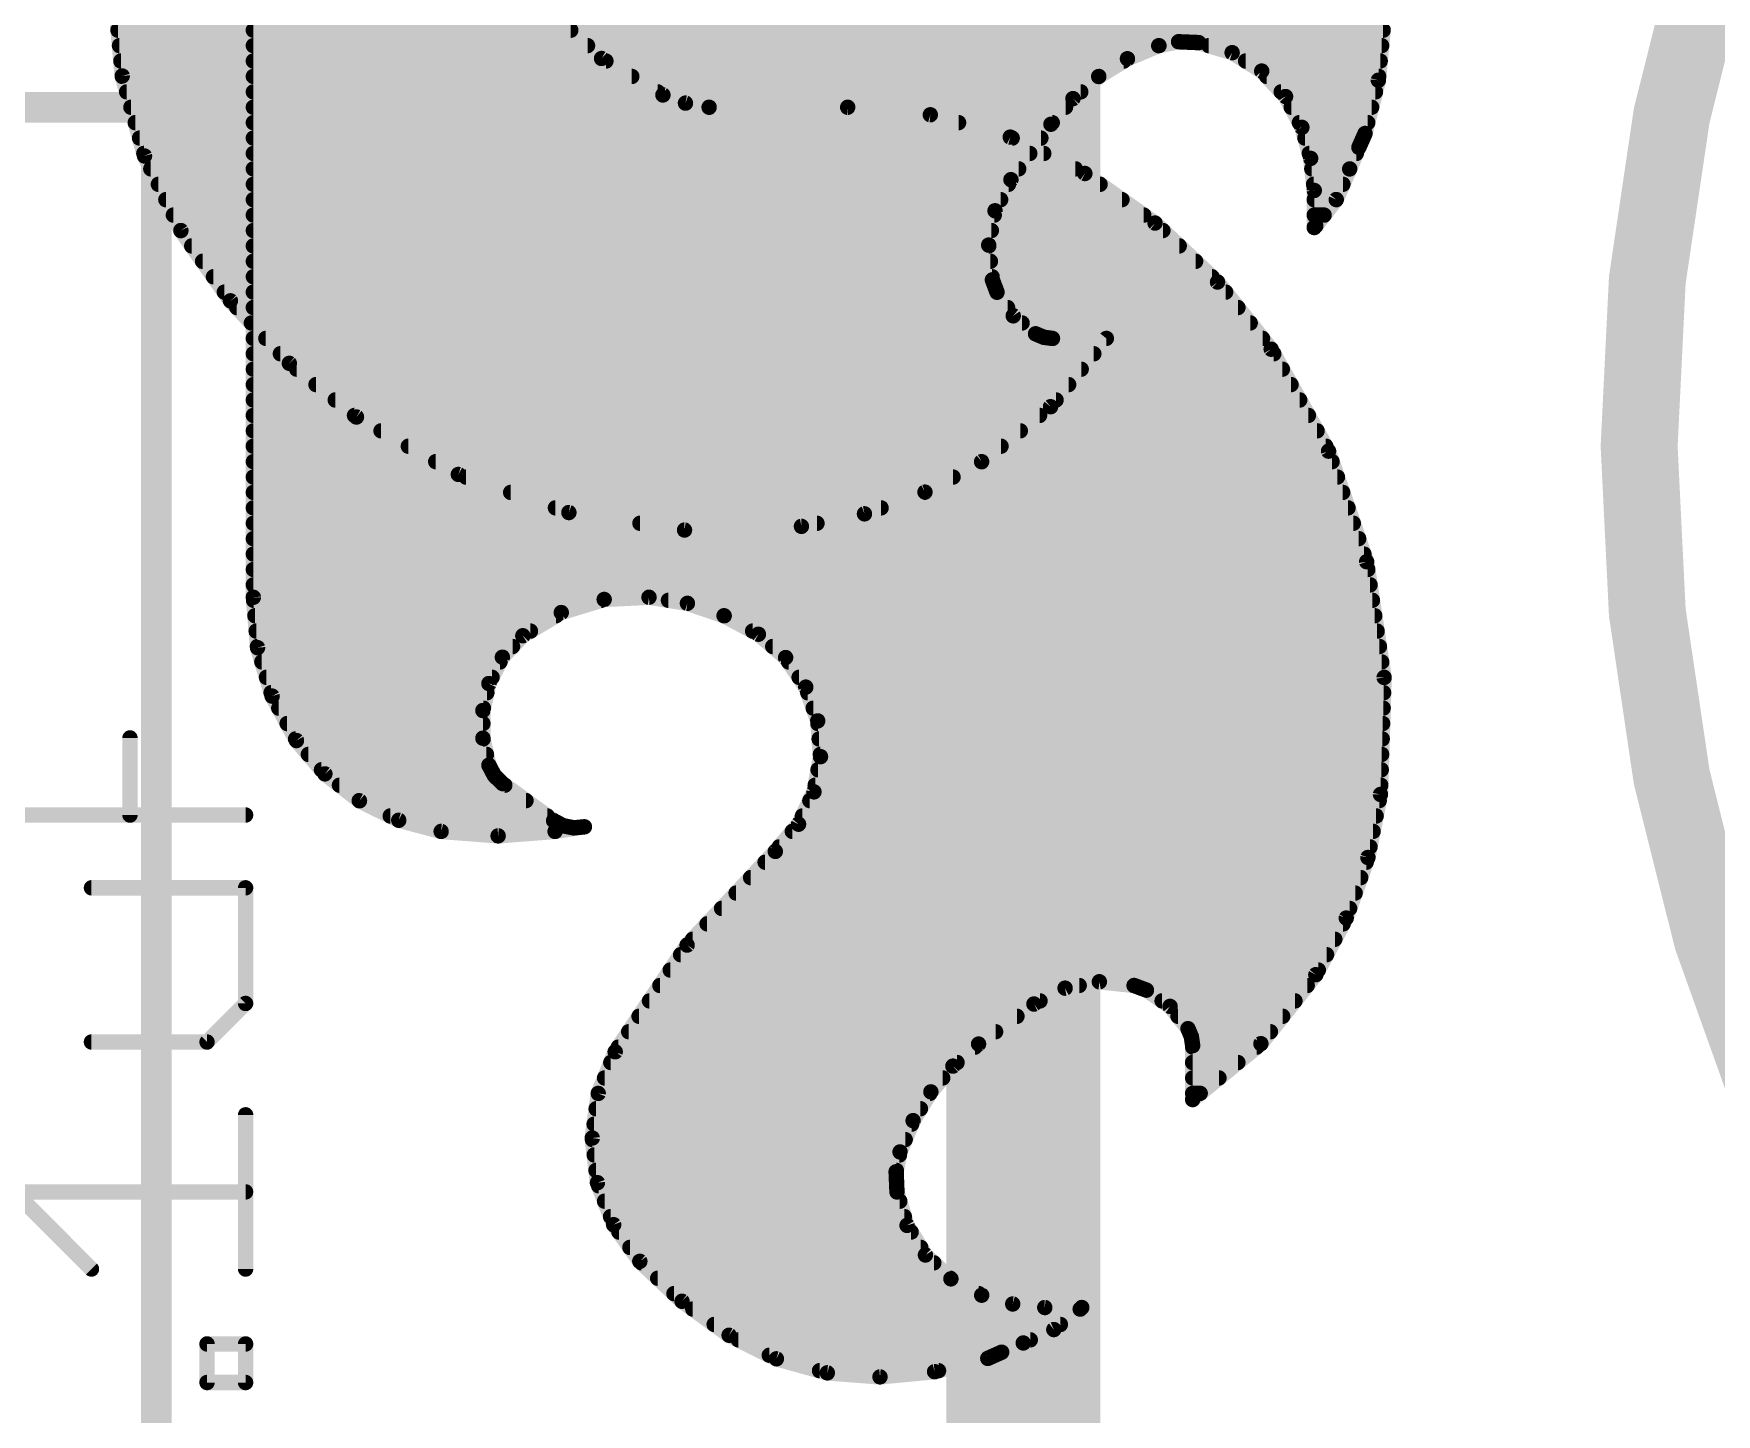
# Model space of a CAD drawing. Extents: x -34 to 73, y -15 to 16.
# Drawn here: x 17.418 to 20.193, y 11.104 to 13.38 of the extents above; entities that cross this region are included whole.
import ezdxf

# ---------------------------------------------------------------- set-up
doc = ezdxf.new("R2010")
doc.units = 0
for name, color, linetype in [('1', 12, 'CONTINUOUS'), ('21', 41, 'CONTINUOUS'), ('22', 40, 'CONTINUOUS'), ('27', 253, 'CONTINUOUS'), ('39', 12, 'CONTINUOUS')]:
    doc.layers.add(name, color=color, linetype=linetype)

msp = doc.modelspace()

# ---------------------------------------------------------------- linework, layer by layer
at = {"layer": '1', "const_width": 0.254}
msp.add_lwpolyline([(19.05, 13.97), (19.05, 9.7028)], dxfattribs=at)
at = {"layer": '21', "const_width": 0.0254}
for points in [[(17.5514, 13.4467), (17.5638, 13.3104)], [(17.5569, 13.3858), (19.6437, 13.3858)], [(19.2735, 13.3603), (19.3062, 13.3668)], [(19.3062, 13.3668), (19.3396, 13.3654)], [(19.6359, 13.3034), (19.6444, 13.3934)], [(17.5593, 13.3604), (19.274, 13.3604)], [(19.1745, 13.3095), (19.222, 13.3388)], [(19.222, 13.3388), (19.2735, 13.3603)], [(19.3396, 13.3654), (19.3946, 13.3488)], [(19.3562, 13.3604), (19.6413, 13.3604)], [(19.3946, 13.3488), (19.4435, 13.3185)], [(17.5616, 13.335), (19.2158, 13.335)], [(17.5638, 13.3104), (17.6006, 13.1785)], [(19.4169, 13.335), (19.6389, 13.335)], [(19.4435, 13.3185), (19.4827, 13.2765)], [(17.564, 13.3096), (19.1747, 13.3096)], [(17.5711, 13.2842), (19.145, 13.2842)], [(19.1321, 13.2732), (19.1745, 13.3095)], [(19.4518, 13.3096), (19.6364, 13.3096)], [(19.4755, 13.2842), (19.6311, 13.2842)], [(19.6139, 13.2156), (19.6359, 13.3034)], [(17.5782, 13.2588), (19.1198, 13.2588)], [(19.0957, 13.2308), (19.1321, 13.2732)], [(19.4827, 13.2765), (19.5097, 13.2257)], [(19.4921, 13.2588), (19.6247, 13.2588)], [(17.5853, 13.2334), (19.0979, 13.2334)], [(19.0297, 13.1394), (19.0957, 13.2308)], [(19.5056, 13.2334), (19.6183, 13.2334)], [(17.5924, 13.208), (19.0792, 13.208)], [(19.5097, 13.2257), (19.5242, 13.1745)], [(19.5147, 13.208), (19.6105, 13.208)], [(19.6037, 13.1927), (19.6139, 13.2156)], [(17.5995, 13.1826), (19.0609, 13.1826)], [(17.6006, 13.1785), (17.6606, 13.0555)], [(19.5219, 13.1826), (19.5994, 13.1826)], [(19.5242, 13.1745), (19.5301, 13.1216)], [(19.5885, 13.1571), (19.6037, 13.1927)], [(17.611, 13.1572), (19.0426, 13.1572)], [(19.5261, 13.1572), (19.5885, 13.1572)], [(19.5664, 13.1067), (19.5885, 13.1571)], [(17.6234, 13.1318), (19.0258, 13.1318)], [(19.0035, 13.0881), (19.0297, 13.1394)], [(19.529, 13.1318), (19.5774, 13.1318)], [(19.5301, 13.1216), (19.5301, 13.0606)], [(17.6358, 13.1064), (19.0128, 13.1064)], [(19.5301, 13.1064), (19.5662, 13.1064)], [(19.5326, 13.0632), (19.5664, 13.1067)], [(17.6482, 13.081), (19.0022, 13.081)], [(18.9931, 13.0315), (19.0035, 13.0881)], [(19.5301, 13.081), (19.5464, 13.081)], [(19.5301, 13.0607), (19.5326, 13.0632)], [(19.5301, 13.0606), (19.5301, 13.0607)], [(17.6606, 13.0556), (18.9975, 13.0556)], [(17.6606, 13.0555), (17.7423, 12.9398)], [(17.6785, 13.0302), (18.9932, 13.0302)], [(18.9992, 12.9743), (18.9931, 13.0315)], [(17.6964, 13.0048), (18.9959, 13.0048)], [(17.7143, 12.9794), (18.9987, 12.9794)], [(17.7323, 12.954), (19.0068, 12.954)], [(19.0068, 12.9539), (18.9992, 12.9743)], [(19.0336, 12.915), (19.0068, 12.9539)], [(17.7423, 12.9398), (17.8395, 12.8366)], [(17.7528, 12.9286), (19.0242, 12.9286)], [(17.7768, 12.9032), (19.0482, 12.9032)], [(19.0703, 12.8854), (19.0336, 12.915)], [(17.8007, 12.8778), (19.0976, 12.8778)], [(19.0838, 12.8797), (19.0703, 12.8854)], [(19.0983, 12.8777), (19.0838, 12.8797)], [(19.0951, 12.7651), (19.1872, 12.8777)], [(19.1872, 12.8777), (19.0983, 12.8777)], [(17.8247, 12.8524), (19.1665, 12.8524)], [(17.8395, 12.8366), (17.9502, 12.7482)], [(17.8516, 12.827), (19.1457, 12.827)], [(17.8834, 12.8016), (19.125, 12.8016)], [(17.9152, 12.7762), (19.1042, 12.7762)], [(18.9814, 12.6745), (19.0951, 12.7651)], [(17.9469, 12.7508), (19.0771, 12.7508)], [(17.9502, 12.7482), (18.1183, 12.6535)], [(17.9907, 12.7254), (19.0453, 12.7254)], [(18.0358, 12.7), (19.0134, 12.7)], [(18.0809, 12.6746), (18.9815, 12.6746)], [(18.888, 12.6244), (18.9814, 12.6745)], [(18.1183, 12.6535), (18.3007, 12.5907)], [(18.1308, 12.6492), (18.9343, 12.6492)], [(18.2046, 12.6238), (18.8864, 12.6238)], [(18.7882, 12.5886), (18.888, 12.6244)], [(18.2784, 12.5984), (18.8156, 12.5984)], [(18.3007, 12.5907), (18.4914, 12.5619)], [(18.6842, 12.5679), (18.7882, 12.5886)], [(18.4178, 12.573), (18.7099, 12.573)], [(18.4914, 12.5619), (18.6842, 12.5679)]]:
    msp.add_lwpolyline(points, dxfattribs=at)
at = {"layer": '21', "const_width": 0.0127}
for points in [[(17.5569, 13.3922, 1), (17.5569, 13.3795)], [(19.3065, 13.3732, 1), (19.306, 13.3605)], [(19.3075, 13.3606, 1), (19.305, 13.373)], [(19.6437, 13.3795, 1), (19.6437, 13.3922)], [(17.5593, 13.3667, 1), (17.5593, 13.3541)], [(19.2195, 13.3447, 1), (19.2244, 13.333)], [(19.2253, 13.3334, 1), (19.2187, 13.3442)], [(19.2723, 13.3665, 1), (19.2747, 13.3541)], [(19.2759, 13.3544, 1), (19.2711, 13.3662)], [(19.274, 13.3541, 1), (19.274, 13.3667)], [(19.3414, 13.3715, 1), (19.3378, 13.3593)], [(19.3393, 13.3591, 1), (19.3399, 13.3717)], [(19.3562, 13.3667, 1), (19.3562, 13.3541)], [(19.398, 13.3542, 1), (19.3913, 13.3434)], [(19.3928, 13.3427, 1), (19.3965, 13.3549)], [(19.6413, 13.3541, 1), (19.6413, 13.3667)], [(17.5616, 13.3414, 1), (17.5616, 13.3287)], [(17.5699, 13.3121, 1), (17.5577, 13.3087)], [(19.2158, 13.3287, 1), (19.2158, 13.3414)], [(19.4169, 13.3414, 1), (19.4169, 13.3287)], [(19.4481, 13.3228, 1), (19.4388, 13.3141)], [(19.4401, 13.3131, 1), (19.4468, 13.3239)], [(19.6389, 13.3287, 1), (19.6389, 13.3414)], [(17.5575, 13.3098, 1), (17.5701, 13.311)], [(17.564, 13.316, 1), (17.564, 13.3033)], [(17.5711, 13.2905, 1), (17.5711, 13.2779)], [(19.145, 13.2779, 1), (19.145, 13.2905)], [(19.1712, 13.3149, 1), (19.1778, 13.3041)], [(19.1786, 13.3047, 1), (19.1704, 13.3143)], [(19.1747, 13.3033, 1), (19.1747, 13.316)], [(19.4518, 13.316, 1), (19.4518, 13.3033)], [(19.4755, 13.2905, 1), (19.4755, 13.2779)], [(19.6295, 13.304, 1), (19.6422, 13.3027)], [(19.642, 13.3018, 1), (19.6297, 13.3049)], [(19.6311, 13.2779, 1), (19.6311, 13.2905)], [(19.6364, 13.3033, 1), (19.6364, 13.316)], [(17.5782, 13.2652, 1), (17.5782, 13.2525)], [(19.1198, 13.2525, 1), (19.1198, 13.2652)], [(19.128, 13.278, 1), (19.1362, 13.2683)], [(19.1369, 13.269, 1), (19.1273, 13.2773)], [(19.4883, 13.2794, 1), (19.4771, 13.2735)], [(19.4781, 13.2721, 1), (19.4874, 13.2808)], [(19.4921, 13.2652, 1), (19.4921, 13.2525)], [(19.6247, 13.2525, 1), (19.6247, 13.2652)], [(17.5853, 13.2398, 1), (17.5853, 13.2271)], [(19.0909, 13.2349, 1), (19.1005, 13.2267)], [(19.1008, 13.2271, 1), (19.0906, 13.2345)], [(19.0979, 13.2271, 1), (19.0979, 13.2398)], [(19.5056, 13.2398, 1), (19.5056, 13.2271)], [(19.6183, 13.2271, 1), (19.6183, 13.2398)], [(17.5924, 13.2143, 1), (17.5924, 13.2017)], [(19.0792, 13.2017, 1), (19.0792, 13.2143)], [(19.5158, 13.2274, 1), (19.5036, 13.224)], [(19.5041, 13.2227, 1), (19.5153, 13.2287)], [(19.5147, 13.2143, 1), (19.5147, 13.2017)], [(19.6077, 13.2171, 1), (19.6201, 13.2141)], [(19.6197, 13.213, 1), (19.6081, 13.2182)], [(19.6105, 13.2017, 1), (19.6105, 13.2143)], [(17.5995, 13.189, 1), (17.5995, 13.1763)], [(17.6063, 13.1813, 1), (17.5949, 13.1758)], [(17.5945, 13.1768, 1), (17.6067, 13.1802)], [(19.0609, 13.1763, 1), (19.0609, 13.189)], [(19.5219, 13.189, 1), (19.5219, 13.1763)], [(19.5305, 13.1752, 1), (19.5179, 13.1738)], [(19.5979, 13.1953, 1), (19.6095, 13.1901)], [(19.6095, 13.1902, 1), (19.5979, 13.1952)], [(19.5994, 13.1763, 1), (19.5994, 13.189)], [(17.611, 13.1636, 1), (17.611, 13.1509)], [(19.0426, 13.1509, 1), (19.0426, 13.1636)], [(19.5181, 13.1728, 1), (19.5303, 13.1762)], [(19.5261, 13.1636, 1), (19.5261, 13.1509)], [(19.5827, 13.1596, 1), (19.5943, 13.1546)], [(19.5943, 13.1546, 1), (19.5827, 13.1596)], [(19.5885, 13.1509, 1), (19.5885, 13.1636)], [(17.6234, 13.1381, 1), (17.6234, 13.1255)], [(19.0246, 13.1431, 1), (19.0348, 13.1357)], [(19.0354, 13.1365, 1), (19.024, 13.1423)], [(19.0258, 13.1255, 1), (19.0258, 13.1381)], [(19.529, 13.1381, 1), (19.529, 13.1255)], [(19.5365, 13.1216, 1), (19.5237, 13.1216)], [(19.5238, 13.1209, 1), (19.5364, 13.1223)], [(19.5774, 13.1255, 1), (19.5774, 13.1381)], [(17.6358, 13.1128, 1), (17.6358, 13.1001)], [(19.0128, 13.1001, 1), (19.0128, 13.1128)], [(19.5301, 13.1128, 1), (19.5301, 13.1001)], [(19.5606, 13.1092, 1), (19.5722, 13.1041)], [(19.5714, 13.1028, 1), (19.5614, 13.1106)], [(19.5662, 13.1001, 1), (19.5662, 13.1128)], [(17.6482, 13.0874, 1), (17.6482, 13.0747)], [(18.9979, 13.091, 1), (19.0092, 13.0852)], [(19.0098, 13.087, 1), (18.9973, 13.0893)], [(19.0022, 13.0747, 1), (19.0022, 13.0874)], [(19.5301, 13.0874, 1), (19.5301, 13.0747)], [(19.5365, 13.0607, 1), (19.5237, 13.0607)], [(19.5276, 13.0671, 1), (19.5376, 13.0593)], [(19.5371, 13.0587, 1), (19.5281, 13.0677)], [(19.5464, 13.0747, 1), (19.5464, 13.0874)], [(17.6658, 13.0592, 1), (17.6554, 13.0518)], [(17.6606, 13.0619, 1), (17.6606, 13.0493)], [(17.6549, 13.0527, 1), (17.6663, 13.0583)], [(18.9975, 13.0493, 1), (18.9975, 13.0619)], [(19.5256, 13.0652, 1), (19.5346, 13.0562)], [(19.5237, 13.0606, 1), (19.5365, 13.0606)], [(19.5237, 13.0606, 1), (19.5365, 13.0606)], [(17.6785, 13.0366, 1), (17.6785, 13.0239)], [(18.9994, 13.0322, 1), (18.9867, 13.0309)], [(18.9868, 13.0327, 1), (18.9993, 13.0304)], [(18.9932, 13.0239, 1), (18.9932, 13.0366)], [(17.6964, 13.0112, 1), (17.6964, 12.9985)], [(17.7143, 12.9857, 1), (17.7143, 12.9731)], [(18.9959, 12.9985, 1), (18.9959, 13.0112)], [(18.9987, 12.9731, 1), (18.9987, 12.9857)], [(17.7323, 12.9604, 1), (17.7323, 12.9477)], [(19.0052, 12.9765, 1), (18.9932, 12.9721)], [(18.9929, 12.9736, 1), (19.0055, 12.975)], [(19.012, 12.9575, 1), (19.0016, 12.9503)], [(19.0008, 12.9517, 1), (19.0128, 12.9561)], [(19.0068, 12.9477, 1), (19.0068, 12.9604)], [(17.7469, 12.9441, 1), (17.7377, 12.9354)], [(17.7371, 12.9361, 1), (17.7475, 12.9434)], [(17.7528, 12.935, 1), (17.7528, 12.9223)], [(19.0242, 12.9223, 1), (19.0242, 12.935)], [(17.7768, 12.9095, 1), (17.7768, 12.8969)], [(19.0376, 12.92, 1), (19.0296, 12.9101)], [(19.0283, 12.9114, 1), (19.0388, 12.9186)], [(19.0482, 12.8969, 1), (19.0482, 12.9095)], [(17.8007, 12.8841, 1), (17.8007, 12.8715)], [(19.0728, 12.8912, 1), (19.0678, 12.8796)], [(19.0663, 12.8805, 1), (19.0743, 12.8903)], [(19.0846, 12.886, 1), (19.0829, 12.8734)], [(19.0813, 12.8738, 1), (19.0863, 12.8855)], [(19.0983, 12.8841, 1), (19.0983, 12.8714)], [(19.0974, 12.8714, 1), (19.0992, 12.884)], [(19.0976, 12.8715, 1), (19.0976, 12.8841)], [(19.1921, 12.8737, 1), (19.1823, 12.8817)], [(19.1872, 12.8714, 1), (19.1872, 12.8841)], [(17.8247, 12.8588, 1), (17.8247, 12.8461)], [(19.1665, 12.8461, 1), (19.1665, 12.8588)], [(17.8435, 12.8416, 1), (17.8355, 12.8317)], [(17.8349, 12.8323, 1), (17.8441, 12.841)], [(17.8516, 12.8333, 1), (17.8516, 12.8207)], [(19.1457, 12.8207, 1), (19.1457, 12.8333)], [(17.8834, 12.8079, 1), (17.8834, 12.7953)], [(19.125, 12.7953, 1), (19.125, 12.8079)], [(17.9152, 12.7826, 1), (17.9152, 12.7699)], [(19.0902, 12.7692, 1), (19.1, 12.7611)], [(19.0991, 12.7602, 1), (19.0912, 12.7701)], [(19.1042, 12.7699, 1), (19.1042, 12.7826)], [(17.9469, 12.7571, 1), (17.9469, 12.7445)], [(17.9533, 12.7537, 1), (17.9471, 12.7427)], [(17.9462, 12.7432, 1), (17.9542, 12.7532)], [(19.0771, 12.7445, 1), (19.0771, 12.7571)], [(17.9907, 12.7317, 1), (17.9907, 12.7191)], [(18.0358, 12.7064, 1), (18.0358, 12.6937)], [(19.0134, 12.6937, 1), (19.0134, 12.7064)], [(19.0453, 12.7191, 1), (19.0453, 12.7317)], [(18.0809, 12.6809, 1), (18.0809, 12.6683)], [(18.9774, 12.6795, 1), (18.9854, 12.6695)], [(18.9844, 12.6689, 1), (18.9784, 12.6801)], [(18.9815, 12.6683, 1), (18.9815, 12.6809)], [(18.1203, 12.6595, 1), (18.1162, 12.6475)], [(18.1152, 12.648, 1), (18.1214, 12.6591)], [(18.1308, 12.6555, 1), (18.1308, 12.6429)], [(18.9343, 12.6429, 1), (18.9343, 12.6555)], [(18.2046, 12.6302, 1), (18.2046, 12.6175)], [(18.885, 12.63, 1), (18.891, 12.6188)], [(18.8901, 12.6184, 1), (18.8858, 12.6303)], [(18.8864, 12.6175, 1), (18.8864, 12.6302)], [(18.2784, 12.6047, 1), (18.2784, 12.5921)], [(18.3016, 12.597, 1), (18.2997, 12.5844)], [(18.2986, 12.5847, 1), (18.3027, 12.5967)], [(18.7894, 12.5823, 1), (18.7869, 12.5948)], [(18.8156, 12.5921, 1), (18.8156, 12.6047)], [(18.4178, 12.5793, 1), (18.4178, 12.5667)], [(18.4912, 12.5682, 1), (18.4916, 12.5555)], [(18.4904, 12.5556, 1), (18.4923, 12.5681)], [(18.683, 12.5741, 1), (18.6854, 12.5617)], [(18.6844, 12.5616, 1), (18.684, 12.5742)], [(18.7099, 12.5667, 1), (18.7099, 12.5793)], [(18.786, 12.5945, 1), (18.7903, 12.5826)]]:
    msp.add_lwpolyline(points, format="xyb", dxfattribs=at)
at = {"layer": '22', "const_width": 0.0254}
for points in [[(17.7801, 12.4511), (17.7801, 13.9675)], [(18.2677, 13.4188), (18.3545, 13.3393)], [(17.7801, 13.3858), (18.3037, 13.3858)], [(17.7801, 13.3604), (18.3314, 13.3604)], [(18.3545, 13.3393), (18.4557, 13.2791)], [(17.7801, 13.335), (18.3617, 13.335)], [(17.7801, 13.3096), (18.4044, 13.3096)], [(17.7801, 13.2842), (18.4471, 13.2842)], [(17.7801, 13.2588), (18.5319, 13.2588)], [(18.4557, 13.2791), (18.4929, 13.2656)], [(18.4929, 13.2656), (18.5319, 13.2588)], [(18.5319, 13.2588), (18.7605, 13.2588)], [(18.7605, 13.2588), (18.8968, 13.2464)], [(17.7801, 13.2334), (18.9434, 13.2334)], [(18.8968, 13.2464), (19.0287, 13.2096)], [(17.7801, 13.208), (19.0319, 13.208)], [(19.0287, 13.2096), (19.1517, 13.1496)], [(17.7801, 13.1826), (19.084, 13.1826)], [(17.7801, 13.1572), (19.1361, 13.1572)], [(19.1517, 13.1496), (19.2674, 13.0679)], [(17.7801, 13.1318), (19.1769, 13.1318)], [(17.7801, 13.1064), (19.2129, 13.1064)], [(17.7801, 13.081), (19.2489, 13.081)], [(19.2674, 13.0679), (19.3706, 12.9707)], [(17.7801, 13.0556), (19.2805, 13.0556)], [(17.7801, 13.0302), (19.3074, 13.0302)], [(17.7801, 13.0048), (19.3344, 13.0048)], [(17.7801, 12.9794), (19.3613, 12.9794)], [(17.7801, 12.954), (19.3839, 12.954)], [(19.3706, 12.9707), (19.459, 12.86)], [(17.7801, 12.9286), (19.4042, 12.9286)], [(17.7801, 12.9032), (19.4245, 12.9032)], [(17.7801, 12.8778), (19.4448, 12.8778)], [(17.7801, 12.8524), (19.4633, 12.8524)], [(19.459, 12.86), (19.5537, 12.6919)], [(17.7801, 12.827), (19.4776, 12.827)], [(17.7801, 12.8016), (19.4919, 12.8016)], [(17.7801, 12.7762), (19.5062, 12.7762)], [(17.7801, 12.7508), (19.5205, 12.7508)], [(17.7801, 12.7254), (19.5348, 12.7254)], [(17.7801, 12.7), (19.5491, 12.7)], [(17.7801, 12.6746), (19.5596, 12.6746)], [(19.5537, 12.6919), (19.6165, 12.5095)], [(17.7801, 12.6492), (19.5684, 12.6492)], [(17.7801, 12.6238), (19.5771, 12.6238)], [(17.7801, 12.5984), (19.5859, 12.5984)], [(17.7801, 12.573), (19.5946, 12.573)], [(17.7801, 12.5476), (19.6034, 12.5476)], [(17.7801, 12.5222), (19.6121, 12.5222)], [(19.6165, 12.5095), (19.6453, 12.3188)], [(17.7801, 12.4968), (19.6184, 12.4968)], [(17.7801, 12.4714), (19.6222, 12.4714)], [(17.7871, 12.368), (17.7801, 12.4511)], [(18.4328, 12.4511), (18.3588, 12.4474)], [(18.4961, 12.441), (18.4328, 12.4511)], [(17.7805, 12.446), (18.3542, 12.446)], [(18.288, 12.4258), (18.2246, 12.3876)], [(18.3588, 12.4474), (18.288, 12.4258)], [(18.4648, 12.446), (19.6261, 12.446)], [(18.5568, 12.4205), (18.4961, 12.441)], [(17.7827, 12.4206), (18.2794, 12.4206)], [(17.7848, 12.3952), (18.2372, 12.3952)], [(18.5565, 12.4206), (19.6299, 12.4206)], [(18.6132, 12.3901), (18.5568, 12.4205)], [(18.6037, 12.3952), (19.6338, 12.3952)], [(17.7869, 12.3698), (18.2077, 12.3698)], [(17.8111, 12.2881), (17.7871, 12.368)], [(18.2246, 12.3876), (18.1909, 12.3522)], [(18.658, 12.3516), (18.6132, 12.3901)], [(18.6369, 12.3698), (19.6376, 12.3698)], [(17.7941, 12.3444), (18.1869, 12.3444)], [(18.1909, 12.3522), (18.1687, 12.3088)], [(18.6914, 12.3029), (18.658, 12.3516)], [(18.663, 12.3444), (19.6415, 12.3444)], [(17.8018, 12.319), (18.1739, 12.319)], [(18.6804, 12.319), (19.6453, 12.319)], [(19.6453, 12.3188), (19.6393, 12.126)], [(17.8094, 12.2936), (18.1653, 12.2936)], [(17.8512, 12.2149), (17.8111, 12.2881)], [(18.1687, 12.3088), (18.1588, 12.2643)], [(18.711, 12.2472), (18.6914, 12.3029)], [(18.6947, 12.2936), (19.6445, 12.2936)], [(17.822, 12.2682), (18.1596, 12.2682)], [(18.1588, 12.2643), (18.1588, 12.2187)], [(18.7036, 12.2682), (19.6438, 12.2682)], [(17.8359, 12.2428), (18.1588, 12.2428)], [(18.7156, 12.1883), (18.711, 12.2472)], [(18.7114, 12.2428), (19.643, 12.2428)], [(17.8498, 12.2174), (18.1591, 12.2174)], [(17.8982, 12.1599), (17.8512, 12.2149)], [(18.1588, 12.2187), (18.1687, 12.1742)], [(18.7134, 12.2174), (19.6422, 12.2174)], [(17.8708, 12.192), (18.1647, 12.192)], [(18.1687, 12.1742), (18.1777, 12.1571)], [(18.7049, 12.1303), (18.7156, 12.1883)], [(18.7154, 12.192), (19.6414, 12.192)], [(17.8925, 12.1666), (18.1727, 12.1666)], [(17.9552, 12.1155), (17.8982, 12.1599)], [(18.1777, 12.1571), (18.1915, 12.1437)], [(18.7116, 12.1666), (19.6406, 12.1666)], [(17.9222, 12.1412), (18.1949, 12.1412)], [(18.1915, 12.1437), (18.2754, 12.0828)], [(18.6794, 12.0769), (18.7049, 12.1303)], [(18.7069, 12.1412), (19.6398, 12.1412)], [(19.6393, 12.126), (19.6186, 12.022)], [(17.9548, 12.1158), (18.2299, 12.1158)], [(18.02, 12.0834), (17.9552, 12.1155)], [(18.0059, 12.0904), (18.2649, 12.0904)], [(18.6859, 12.0904), (19.6322, 12.0904)], [(18.698, 12.1158), (19.6373, 12.1158)], [(18.0899, 12.065), (18.02, 12.0834)], [(18.1839, 12.0577), (18.0899, 12.065)], [(18.0899, 12.065), (18.2779, 12.065)], [(18.2779, 12.065), (18.1839, 12.0577)], [(18.2754, 12.0828), (18.2911, 12.0744)], [(18.3262, 12.0726), (18.2779, 12.065)], [(18.2911, 12.0744), (18.3085, 12.0709)], [(18.3085, 12.0709), (18.3262, 12.0726)], [(18.6411, 12.032), (18.6794, 12.0769)], [(18.6692, 12.065), (19.6272, 12.065)], [(18.6476, 12.0396), (19.6221, 12.0396)], [(18.4956, 11.8776), (18.6411, 12.032)], [(18.6243, 12.0142), (19.6158, 12.0142)], [(19.6186, 12.022), (19.5828, 11.9222)], [(18.6004, 11.9888), (19.6067, 11.9888)], [(18.5764, 11.9634), (19.5976, 11.9634)], [(18.5525, 11.938), (19.5885, 11.938)], [(18.5286, 11.9126), (19.5777, 11.9126)], [(19.5828, 11.9222), (19.5327, 11.8288)], [(18.377, 11.7018), (18.4956, 11.8776)], [(18.5046, 11.8872), (19.5641, 11.8872)], [(18.4849, 11.8618), (19.5504, 11.8618)], [(18.4678, 11.8364), (19.5368, 11.8364)], [(19.1757, 11.8171), (19.1191, 11.8067)], [(19.2329, 11.811), (19.1757, 11.8171)], [(19.5327, 11.8288), (19.4421, 11.7151)], [(18.4335, 11.7856), (19.0778, 11.7856)], [(18.4507, 11.811), (19.1424, 11.811)], [(19.1191, 11.8067), (19.0678, 11.7805)], [(19.2533, 11.8034), (19.2329, 11.811)], [(19.2329, 11.811), (19.5185, 11.811)], [(19.2922, 11.7766), (19.2533, 11.8034)], [(19.2791, 11.7856), (19.4983, 11.7856)], [(18.4164, 11.7602), (19.0397, 11.7602)], [(19.0678, 11.7805), (18.9764, 11.7145)], [(19.3218, 11.7399), (19.2922, 11.7766)], [(19.3054, 11.7602), (19.478, 11.7602)], [(18.3993, 11.7348), (19.0045, 11.7348)], [(19.3275, 11.7264), (19.3218, 11.7399)], [(19.324, 11.7348), (19.4578, 11.7348)], [(18.349, 11.6331), (18.377, 11.7018)], [(18.3821, 11.7094), (18.9705, 11.7094)], [(18.9764, 11.7145), (18.934, 11.6781)], [(19.3295, 11.7119), (19.3275, 11.7264)], [(19.4421, 11.7151), (19.3295, 11.623)], [(19.3295, 11.623), (19.3295, 11.7119)], [(19.3295, 11.7094), (19.4351, 11.7094)], [(18.3698, 11.684), (18.9409, 11.684)], [(18.934, 11.6781), (18.8977, 11.6357)], [(19.3295, 11.684), (19.4041, 11.684)], [(18.3594, 11.6586), (18.9173, 11.6586)], [(19.3295, 11.6586), (19.373, 11.6586)], [(18.3391, 11.5596), (18.349, 11.6331)], [(18.3491, 11.6332), (18.8962, 11.6332)], [(18.8977, 11.6357), (18.8684, 11.5882)], [(19.3295, 11.6332), (19.342, 11.6332)], [(18.3456, 11.6078), (18.8805, 11.6078)], [(18.3422, 11.5824), (18.866, 11.5824)], [(18.8684, 11.5882), (18.8469, 11.5367)], [(18.3477, 11.4859), (18.3391, 11.5596)], [(18.3394, 11.557), (18.8554, 11.557)], [(18.8469, 11.5367), (18.8404, 11.504)], [(18.3424, 11.5316), (18.8459, 11.5316)], [(18.3453, 11.5062), (18.8408, 11.5062)], [(18.3745, 11.4167), (18.3477, 11.4859)], [(18.3497, 11.4808), (18.8414, 11.4808)], [(18.8404, 11.504), (18.8418, 11.4706)], [(18.3595, 11.4554), (18.8464, 11.4554)], [(18.8418, 11.4706), (18.8584, 11.4156)], [(18.3693, 11.43), (18.854, 11.43)], [(18.4176, 11.3563), (18.3745, 11.4167)], [(18.3831, 11.4046), (18.8652, 11.4046)], [(18.8584, 11.4156), (18.8887, 11.3667)], [(18.4012, 11.3792), (18.881, 11.3792)], [(18.4872, 11.2904), (18.4176, 11.3563)], [(18.4202, 11.3538), (18.9026, 11.3538)], [(18.8887, 11.3667), (18.9307, 11.3275)], [(18.4471, 11.3284), (18.9297, 11.3284)], [(18.9307, 11.3275), (18.9815, 11.3005)], [(18.4739, 11.303), (18.9768, 11.303)], [(18.5649, 11.2344), (18.4872, 11.2904)], [(18.9815, 11.3005), (19.0327, 11.286)], [(19.0327, 11.286), (19.0856, 11.2801)], [(18.505, 11.2776), (19.144, 11.2776)], [(19.0856, 11.2801), (19.1466, 11.2801)], [(19.144, 11.2776), (19.1005, 11.2438)], [(19.1465, 11.2801), (19.144, 11.2776)], [(19.1466, 11.2801), (19.1465, 11.2801)], [(18.5402, 11.2522), (19.1114, 11.2522)], [(18.6429, 11.1956), (18.5649, 11.2344)], [(19.1005, 11.2438), (19.0501, 11.2217)], [(18.5802, 11.2268), (19.0617, 11.2268)], [(18.6312, 11.2014), (19.0031, 11.2014)], [(19.0145, 11.2065), (18.9916, 11.1963)], [(19.0501, 11.2217), (19.0145, 11.2065)], [(18.7269, 11.1724), (18.6429, 11.1956)], [(18.714, 11.176), (18.9104, 11.176)], [(18.9039, 11.1744), (18.8138, 11.1658)], [(18.9916, 11.1963), (18.9039, 11.1744)], [(18.8138, 11.1658), (18.7269, 11.1724)]]:
    msp.add_lwpolyline(points, dxfattribs=at)
at = {"layer": '22', "const_width": 0.0127}
for points in [[(17.7801, 13.3922, 1), (17.7801, 13.3795)], [(18.3037, 13.3795, 1), (18.3037, 13.3922)], [(17.7801, 13.3667, 1), (17.7801, 13.3541)], [(18.3314, 13.3541, 1), (18.3314, 13.3667)], [(18.3577, 13.3447, 1), (18.3513, 13.3338)], [(17.7801, 13.3414, 1), (17.7801, 13.3287)], [(18.3502, 13.3346, 1), (18.3588, 13.3439)], [(18.3617, 13.3287, 1), (18.3617, 13.3414)], [(17.7801, 13.316, 1), (17.7801, 13.3033)], [(17.7801, 13.2905, 1), (17.7801, 13.2779)], [(18.4044, 13.3033, 1), (18.4044, 13.316)], [(18.4471, 13.2779, 1), (18.4471, 13.2905)], [(17.7801, 13.2652, 1), (17.7801, 13.2525)], [(18.4579, 13.2851, 1), (18.4535, 13.2731)], [(18.4525, 13.2736, 1), (18.4589, 13.2846)], [(18.494, 13.2719, 1), (18.4918, 13.2594)], [(18.4908, 13.2597, 1), (18.4951, 13.2716)], [(18.5319, 13.2652, 1), (18.5319, 13.2525)], [(18.5308, 13.2525, 1), (18.533, 13.2651)], [(18.5319, 13.2525, 1), (18.5319, 13.2652)], [(18.7611, 13.2651, 1), (18.7599, 13.2525)], [(18.7605, 13.2525, 1), (18.7605, 13.2652)], [(17.7801, 13.2398, 1), (17.7801, 13.2271)], [(18.8985, 13.2525, 1), (18.8951, 13.2403)], [(18.8962, 13.2401, 1), (18.8974, 13.2527)], [(18.9434, 13.2271, 1), (18.9434, 13.2398)], [(17.7801, 13.2143, 1), (17.7801, 13.2017)], [(19.0314, 13.2153, 1), (19.0259, 13.2039)], [(19.027, 13.2035, 1), (19.0304, 13.2157)], [(19.0319, 13.2017, 1), (19.0319, 13.2143)], [(17.7801, 13.189, 1), (17.7801, 13.1763)], [(19.084, 13.1763, 1), (19.084, 13.189)], [(17.7801, 13.1636, 1), (17.7801, 13.1509)], [(19.1361, 13.1509, 1), (19.1361, 13.1636)], [(19.1554, 13.1548, 1), (19.148, 13.1444)], [(19.1489, 13.1439, 1), (19.1545, 13.1553)], [(17.7801, 13.1381, 1), (17.7801, 13.1255)], [(19.1769, 13.1255, 1), (19.1769, 13.1381)], [(17.7801, 13.1128, 1), (17.7801, 13.1001)], [(19.2129, 13.1001, 1), (19.2129, 13.1128)], [(17.7801, 13.0874, 1), (17.7801, 13.0747)], [(19.2489, 13.0747, 1), (19.2489, 13.0874)], [(19.2718, 13.0725, 1), (19.2631, 13.0633)], [(19.2638, 13.0627, 1), (19.2711, 13.0731)], [(17.7801, 13.0619, 1), (17.7801, 13.0493)], [(19.2805, 13.0493, 1), (19.2805, 13.0619)], [(17.7801, 13.0366, 1), (17.7801, 13.0239)], [(19.3074, 13.0239, 1), (19.3074, 13.0366)], [(17.7801, 13.0112, 1), (17.7801, 12.9985)], [(17.7801, 12.9857, 1), (17.7801, 12.9731)], [(19.3344, 12.9985, 1), (19.3344, 13.0112)], [(19.3613, 12.9731, 1), (19.3613, 12.9857)], [(17.7801, 12.9604, 1), (17.7801, 12.9477)], [(19.3755, 12.9747, 1), (19.3656, 12.9667)], [(19.3662, 12.9661, 1), (19.3749, 12.9753)], [(19.3839, 12.9477, 1), (19.3839, 12.9604)], [(17.7801, 12.935, 1), (17.7801, 12.9223)], [(19.4042, 12.9223, 1), (19.4042, 12.935)], [(17.7801, 12.9095, 1), (17.7801, 12.8969)], [(19.4245, 12.8969, 1), (19.4245, 12.9095)], [(17.7801, 12.8841, 1), (17.7801, 12.8715)], [(19.4448, 12.8715, 1), (19.4448, 12.8841)], [(17.7801, 12.8588, 1), (17.7801, 12.8461)], [(19.4645, 12.8631, 1), (19.4535, 12.8569)], [(19.454, 12.856, 1), (19.464, 12.864)], [(19.4633, 12.8461, 1), (19.4633, 12.8588)], [(17.7801, 12.8333, 1), (17.7801, 12.8207)], [(19.4776, 12.8207, 1), (19.4776, 12.8333)], [(17.7801, 12.8079, 1), (17.7801, 12.7953)], [(19.4919, 12.7953, 1), (19.4919, 12.8079)], [(17.7801, 12.7826, 1), (17.7801, 12.7699)], [(19.5062, 12.7699, 1), (19.5062, 12.7826)], [(17.7801, 12.7571, 1), (17.7801, 12.7445)], [(19.5205, 12.7445, 1), (19.5205, 12.7571)], [(17.7801, 12.7064, 1), (17.7801, 12.6937)], [(17.7801, 12.7317, 1), (17.7801, 12.7191)], [(19.5348, 12.7191, 1), (19.5348, 12.7317)], [(19.5491, 12.6937, 1), (19.5491, 12.7064)], [(17.7801, 12.6809, 1), (17.7801, 12.6683)], [(19.5597, 12.694, 1), (19.5477, 12.6899)], [(19.5481, 12.6888, 1), (19.5592, 12.695)], [(19.5596, 12.6683, 1), (19.5596, 12.6809)], [(17.7801, 12.6555, 1), (17.7801, 12.6429)], [(19.5684, 12.6429, 1), (19.5684, 12.6555)], [(17.7801, 12.6302, 1), (17.7801, 12.6175)], [(19.5771, 12.6175, 1), (19.5771, 12.6302)], [(17.7801, 12.6047, 1), (17.7801, 12.5921)], [(19.5859, 12.5921, 1), (19.5859, 12.6047)], [(17.7801, 12.5793, 1), (17.7801, 12.5667)], [(19.5946, 12.5667, 1), (19.5946, 12.5793)], [(17.7801, 12.554, 1), (17.7801, 12.5413)], [(19.6034, 12.5413, 1), (19.6034, 12.554)], [(17.7801, 12.5285, 1), (17.7801, 12.5159)], [(19.6228, 12.5105, 1), (19.6102, 12.5086)], [(19.6121, 12.5159, 1), (19.6121, 12.5285)], [(17.7801, 12.5031, 1), (17.7801, 12.4905)], [(19.6105, 12.5075, 1), (19.6225, 12.5116)], [(19.6184, 12.4905, 1), (19.6184, 12.5031)], [(17.7801, 12.4778, 1), (17.7801, 12.4651)], [(17.7864, 12.4516, 1), (17.7738, 12.4506)], [(18.4338, 12.4574, 1), (18.4318, 12.4448)], [(18.4331, 12.4448, 1), (18.4325, 12.4574)], [(19.6222, 12.4651, 1), (19.6222, 12.4778)], [(17.7737, 12.4511, 1), (17.7865, 12.4511)], [(17.7805, 12.4523, 1), (17.7805, 12.4397)], [(18.2862, 12.4319, 1), (18.2899, 12.4197)], [(18.2913, 12.4204, 1), (18.2847, 12.4313)], [(18.3585, 12.4538, 1), (18.3592, 12.4411)], [(18.3542, 12.4397, 1), (18.3542, 12.4523)], [(18.3607, 12.4414, 1), (18.357, 12.4535)], [(18.4648, 12.4523, 1), (18.4648, 12.4397)], [(18.4981, 12.447, 1), (18.4941, 12.435)], [(18.4951, 12.4348, 1), (18.4971, 12.4473)], [(19.6261, 12.4397, 1), (19.6261, 12.4523)], [(17.7827, 12.4269, 1), (17.7827, 12.4143)], [(17.7848, 12.4016, 1), (17.7848, 12.3889)], [(18.2372, 12.3889, 1), (18.2372, 12.4016)], [(18.2794, 12.4143, 1), (18.2794, 12.4269)], [(18.5565, 12.4269, 1), (18.5565, 12.4143)], [(18.5598, 12.4261, 1), (18.5538, 12.4149)], [(18.5548, 12.4145, 1), (18.5588, 12.4265)], [(18.6037, 12.4016, 1), (18.6037, 12.3889)], [(19.6299, 12.4143, 1), (19.6299, 12.4269)], [(19.6338, 12.3889, 1), (19.6338, 12.4016)], [(17.7869, 12.3762, 1), (17.7869, 12.3635)], [(17.7931, 12.3698, 1), (17.781, 12.3661)], [(18.2077, 12.3635, 1), (18.2077, 12.3762)], [(18.2213, 12.393, 1), (18.2279, 12.3822)], [(18.2292, 12.3832, 1), (18.22, 12.392)], [(18.6173, 12.3949, 1), (18.6091, 12.3853)], [(18.6102, 12.3845, 1), (18.6162, 12.3957)], [(18.6369, 12.3762, 1), (18.6369, 12.3635)], [(19.6376, 12.3635, 1), (19.6376, 12.3762)], [(17.7807, 12.3674, 1), (17.7934, 12.3685)], [(17.7941, 12.3507, 1), (17.7941, 12.3381)], [(18.1863, 12.3566, 1), (18.1955, 12.3479)], [(18.1966, 12.3494, 1), (18.1853, 12.3551)], [(18.1869, 12.3381, 1), (18.1869, 12.3507)], [(18.6633, 12.3552, 1), (18.6528, 12.3481)], [(18.6539, 12.3468, 1), (18.6622, 12.3565)], [(18.663, 12.3507, 1), (18.663, 12.3381)], [(19.6415, 12.3381, 1), (19.6415, 12.3507)], [(17.8018, 12.3254, 1), (17.8018, 12.3127)], [(18.1739, 12.3127, 1), (18.1739, 12.3254)], [(18.6804, 12.3254, 1), (18.6804, 12.3127)], [(19.6517, 12.3186, 1), (19.639, 12.319)], [(19.6391, 12.3179, 1), (19.6516, 12.3198)], [(19.6453, 12.3127, 1), (19.6453, 12.3254)], [(17.8094, 12.3, 1), (17.8094, 12.2873)], [(17.8167, 12.2911, 1), (17.8055, 12.285)], [(17.805, 12.2862, 1), (17.8172, 12.2899)], [(18.163, 12.3117, 1), (18.1744, 12.3059)], [(18.1749, 12.3074, 1), (18.1625, 12.3102)], [(18.1653, 12.2873, 1), (18.1653, 12.3)], [(18.6974, 12.305, 1), (18.6854, 12.3008)], [(18.6862, 12.2993, 1), (18.6966, 12.3065)], [(18.6947, 12.3, 1), (18.6947, 12.2873)], [(19.6445, 12.2873, 1), (19.6445, 12.3)], [(17.822, 12.2745, 1), (17.822, 12.2619)], [(18.1651, 12.2643, 1), (18.1524, 12.2643)], [(18.1526, 12.2657, 1), (18.165, 12.2629)], [(18.1596, 12.2619, 1), (18.1596, 12.2745)], [(18.7036, 12.2745, 1), (18.7036, 12.2619)], [(19.6438, 12.2619, 1), (19.6438, 12.2745)], [(17.8359, 12.2492, 1), (17.8359, 12.2365)], [(18.1588, 12.2365, 1), (18.1588, 12.2492)], [(18.7174, 12.2477, 1), (18.7047, 12.2467)], [(18.7114, 12.2492, 1), (18.7114, 12.2365)], [(18.7051, 12.2451, 1), (18.717, 12.2493)], [(19.643, 12.2365, 1), (19.643, 12.2492)], [(17.8498, 12.2238, 1), (17.8498, 12.2111)], [(17.856, 12.219, 1), (17.8464, 12.2108)], [(17.8456, 12.2118, 1), (17.8568, 12.218)], [(18.1524, 12.2187, 1), (18.1651, 12.2187)], [(18.165, 12.2201, 1), (18.1526, 12.2173)], [(18.1591, 12.2111, 1), (18.1591, 12.2238)], [(18.7134, 12.2238, 1), (18.7134, 12.2111)], [(19.6422, 12.2111, 1), (19.6422, 12.2238)], [(17.8708, 12.1983, 1), (17.8708, 12.1857)], [(18.1743, 12.1772, 1), (18.1631, 12.1712)], [(18.1647, 12.1857, 1), (18.1647, 12.1983)], [(18.7154, 12.1983, 1), (18.7154, 12.1857)], [(18.7093, 12.1878, 1), (18.722, 12.1888)], [(18.7219, 12.1872, 1), (18.7094, 12.1895)], [(19.6414, 12.1857, 1), (19.6414, 12.1983)], [(17.8925, 12.173, 1), (17.8925, 12.1603)], [(17.9021, 12.1649, 1), (17.8943, 12.1549)], [(17.8933, 12.1558, 1), (17.903, 12.164)], [(18.1625, 12.1728, 1), (18.1749, 12.1756)], [(18.1821, 12.1617, 1), (18.1733, 12.1526)], [(18.1721, 12.1542, 1), (18.1833, 12.1601)], [(18.1727, 12.1603, 1), (18.1727, 12.173)], [(18.7116, 12.173, 1), (18.7116, 12.1603)], [(19.6406, 12.1603, 1), (19.6406, 12.173)], [(17.9222, 12.1476, 1), (17.9222, 12.1349)], [(18.1952, 12.1488, 1), (18.1878, 12.1386)], [(18.1871, 12.1392, 1), (18.1959, 12.1482)], [(18.1949, 12.1349, 1), (18.1949, 12.1476)], [(18.6986, 12.1314, 1), (18.7111, 12.1291)], [(18.7106, 12.1275, 1), (18.6991, 12.133)], [(18.7069, 12.1476, 1), (18.7069, 12.1349)], [(19.633, 12.1262, 1), (19.6456, 12.1258)], [(19.6455, 12.1248, 1), (19.6331, 12.1272)], [(19.6398, 12.1349, 1), (19.6398, 12.1476)], [(17.9548, 12.1221, 1), (17.9548, 12.1095)], [(17.958, 12.1212, 1), (17.9524, 12.1098)], [(17.9513, 12.1105, 1), (17.9591, 12.1205)], [(18.0059, 12.0968, 1), (18.0059, 12.0841)], [(18.2299, 12.1095, 1), (18.2299, 12.1221)], [(18.2649, 12.0841, 1), (18.2649, 12.0968)], [(18.6859, 12.0968, 1), (18.6859, 12.0841)], [(18.698, 12.1221, 1), (18.698, 12.1095)], [(19.6322, 12.0841, 1), (19.6322, 12.0968)], [(19.6373, 12.1095, 1), (19.6373, 12.1221)], [(18.0216, 12.0896, 1), (18.0184, 12.0773)], [(18.0172, 12.0777, 1), (18.0228, 12.0891)], [(18.0904, 12.0713, 1), (18.0894, 12.0587)], [(18.0899, 12.0714, 1), (18.0899, 12.0587)], [(18.0883, 12.0589, 1), (18.0915, 12.0711)], [(18.2784, 12.0884, 1), (18.2724, 12.0772)], [(18.2769, 12.0713, 1), (18.2789, 12.0587)], [(18.2717, 12.0777, 1), (18.2791, 12.0879)], [(18.2784, 12.0587, 1), (18.2774, 12.0713)], [(18.2779, 12.0587, 1), (18.2779, 12.0714)], [(18.2923, 12.0806, 1), (18.2898, 12.0682)], [(18.2881, 12.0688, 1), (18.2941, 12.08)], [(18.3079, 12.0772, 1), (18.3091, 12.0646)], [(18.3072, 12.0647, 1), (18.3098, 12.0771)], [(18.3272, 12.0663, 1), (18.3252, 12.0789)], [(18.3268, 12.0663, 1), (18.3256, 12.0789)], [(18.6692, 12.0714, 1), (18.6692, 12.0587)], [(18.6737, 12.0797, 1), (18.6852, 12.0742)], [(18.6843, 12.0728, 1), (18.6746, 12.0811)], [(19.6272, 12.0587, 1), (19.6272, 12.0714)], [(18.1834, 12.064, 1), (18.1844, 12.0513)], [(18.1834, 12.0513, 1), (18.1844, 12.064)], [(18.6476, 12.0459, 1), (18.6476, 12.0333)], [(19.6221, 12.0333, 1), (19.6221, 12.0459)], [(18.6243, 12.0206, 1), (18.6243, 12.0079)], [(18.6363, 12.0361, 1), (18.6459, 12.0279)], [(18.6457, 12.0276, 1), (18.6365, 12.0364)], [(19.6124, 12.0233, 1), (19.6249, 12.0208)], [(19.6246, 12.0199, 1), (19.6127, 12.0242)], [(19.6158, 12.0079, 1), (19.6158, 12.0206)], [(18.6004, 11.9952, 1), (18.6004, 11.9825)], [(19.6067, 11.9825, 1), (19.6067, 11.9952)], [(18.5764, 11.9697, 1), (18.5764, 11.9571)], [(19.5976, 11.9571, 1), (19.5976, 11.9697)], [(18.5525, 11.9444, 1), (18.5525, 11.9317)], [(19.5885, 11.9317, 1), (19.5885, 11.9444)], [(18.5286, 11.919, 1), (18.5286, 11.9063)], [(19.5769, 11.9244, 1), (19.5888, 11.9201)], [(19.5884, 11.9192, 1), (19.5772, 11.9252)], [(19.5777, 11.9063, 1), (19.5777, 11.919)], [(18.491, 11.882, 1), (18.5002, 11.8733)], [(18.5009, 11.8741, 1), (18.4904, 11.8812)], [(18.5046, 11.8935, 1), (18.5046, 11.8809)], [(19.5641, 11.8809, 1), (19.5641, 11.8935)], [(18.4849, 11.8681, 1), (18.4849, 11.8555)], [(19.5504, 11.8555, 1), (19.5504, 11.8681)], [(18.4678, 11.8428, 1), (18.4678, 11.8301)], [(19.1763, 11.8235, 1), (19.175, 11.8108)], [(19.1768, 11.8109, 1), (19.1745, 11.8234)], [(19.5271, 11.8318, 1), (19.5383, 11.8258)], [(19.5377, 11.8248, 1), (19.5277, 11.8328)], [(19.5368, 11.8301, 1), (19.5368, 11.8428)], [(18.4335, 11.7919, 1), (18.4335, 11.7793)], [(18.4507, 11.8173, 1), (18.4507, 11.8047)], [(19.0778, 11.7793, 1), (19.0778, 11.7919)], [(19.1179, 11.8129, 1), (19.1202, 11.8004)], [(19.122, 11.801, 1), (19.1162, 11.8123)], [(19.1424, 11.8047, 1), (19.1424, 11.8173)], [(19.2351, 11.817, 1), (19.2307, 11.805)], [(19.2329, 11.8173, 1), (19.2329, 11.8047)], [(19.2322, 11.8047, 1), (19.2336, 11.8173)], [(19.2569, 11.8086, 1), (19.2497, 11.7982)], [(19.2511, 11.7974, 1), (19.2555, 11.8094)], [(19.2791, 11.7919, 1), (19.2791, 11.7793)], [(19.4983, 11.7793, 1), (19.4983, 11.7919)], [(19.5185, 11.8047, 1), (19.5185, 11.8173)], [(18.4164, 11.7666, 1), (18.4164, 11.7539)], [(19.0397, 11.7539, 1), (19.0397, 11.7666)], [(19.0649, 11.7862, 1), (19.0707, 11.7748)], [(19.0715, 11.7754, 1), (19.0641, 11.7856)], [(19.2971, 11.7806, 1), (19.2872, 11.7726)], [(19.2886, 11.7714, 1), (19.2958, 11.7819)], [(19.3054, 11.7666, 1), (19.3054, 11.7539)], [(19.478, 11.7539, 1), (19.478, 11.7666)], [(18.3993, 11.7411, 1), (18.3993, 11.7285)], [(19.0045, 11.7285, 1), (19.0045, 11.7411)], [(19.3276, 11.7424, 1), (19.316, 11.7374)], [(19.3169, 11.7359, 1), (19.3267, 11.7439)], [(19.324, 11.7411, 1), (19.324, 11.7285)], [(19.4578, 11.7285, 1), (19.4578, 11.7411)], [(18.3829, 11.6994, 1), (18.3711, 11.7042)], [(18.3821, 11.7157, 1), (18.3821, 11.7031)], [(18.9727, 11.7196, 1), (18.9801, 11.7094)], [(18.9705, 11.7031, 1), (18.9705, 11.7157)], [(18.9805, 11.7097, 1), (18.9723, 11.7193)], [(19.3338, 11.7273, 1), (19.3212, 11.7256)], [(19.3217, 11.7239, 1), (19.3334, 11.7289)], [(19.3359, 11.7119, 1), (19.3231, 11.7119)], [(19.3295, 11.7157, 1), (19.3295, 11.7031)], [(19.3232, 11.711, 1), (19.3358, 11.7128)], [(19.4351, 11.7031, 1), (19.4351, 11.7157)], [(19.4371, 11.719, 1), (19.447, 11.7111)], [(19.4461, 11.7102, 1), (19.438, 11.72)], [(18.3698, 11.6904, 1), (18.3698, 11.6777)], [(18.3717, 11.7054, 1), (18.3823, 11.6982)], [(18.9299, 11.6829, 1), (18.9382, 11.6733)], [(18.9389, 11.674, 1), (18.9292, 11.6822)], [(18.9409, 11.6777, 1), (18.9409, 11.6904)], [(19.3295, 11.6904, 1), (19.3295, 11.6777)], [(19.4041, 11.6777, 1), (19.4041, 11.6904)], [(18.3594, 11.6649, 1), (18.3594, 11.6523)], [(18.9173, 11.6523, 1), (18.9173, 11.6649)], [(19.3295, 11.6649, 1), (19.3295, 11.6523)], [(19.373, 11.6523, 1), (19.373, 11.6649)], [(18.3553, 11.6322, 1), (18.3427, 11.6339)], [(18.3491, 11.6395, 1), (18.3491, 11.6269)], [(18.3432, 11.6355, 1), (18.3549, 11.6307)], [(18.8929, 11.6398, 1), (18.9025, 11.6316)], [(18.9031, 11.6324, 1), (18.8923, 11.639)], [(18.8962, 11.6269, 1), (18.8962, 11.6395)], [(19.3295, 11.6395, 1), (19.3295, 11.6269)], [(19.3255, 11.6279, 1), (19.3335, 11.6181)], [(19.342, 11.6269, 1), (19.342, 11.6395)], [(18.3456, 11.6142, 1), (18.3456, 11.6015)], [(18.8805, 11.6015, 1), (18.8805, 11.6142)], [(19.3231, 11.623, 1), (19.3359, 11.623)], [(18.3422, 11.5887, 1), (18.3422, 11.5761)], [(18.863, 11.5915, 1), (18.8738, 11.5849)], [(18.8742, 11.5858, 1), (18.8625, 11.5907)], [(18.866, 11.5761, 1), (18.866, 11.5887)], [(18.3454, 11.5603, 1), (18.3328, 11.5588)], [(18.3328, 11.5604, 1), (18.3454, 11.5587)], [(18.3394, 11.5633, 1), (18.3394, 11.5507)], [(18.8531, 11.5355, 1), (18.8407, 11.5379)], [(18.8554, 11.5507, 1), (18.8554, 11.5633)], [(18.3424, 11.538, 1), (18.3424, 11.5253)], [(18.3453, 11.5125, 1), (18.3453, 11.4999)], [(18.841, 11.5391, 1), (18.8528, 11.5343)], [(18.8408, 11.4999, 1), (18.8408, 11.5125)], [(18.8459, 11.5253, 1), (18.8459, 11.538)], [(18.3537, 11.4882, 1), (18.3418, 11.4836)], [(18.3414, 11.4851, 1), (18.354, 11.4866)], [(18.3497, 11.4871, 1), (18.3497, 11.4745)], [(18.8467, 11.5042, 1), (18.834, 11.5037)], [(18.8342, 11.5052, 1), (18.8466, 11.5027)], [(18.8414, 11.4745, 1), (18.8414, 11.4871)], [(18.3595, 11.4618, 1), (18.3595, 11.4491)], [(18.8479, 11.4724, 1), (18.8357, 11.4688)], [(18.8355, 11.4703, 1), (18.8481, 11.4709)], [(18.8464, 11.4491, 1), (18.8464, 11.4618)], [(18.3693, 11.4363, 1), (18.3693, 11.4237)], [(18.854, 11.4237, 1), (18.854, 11.4363)], [(18.3796, 11.4204, 1), (18.3693, 11.413)], [(18.3685, 11.4144, 1), (18.3804, 11.419)], [(18.3831, 11.4109, 1), (18.3831, 11.3983)], [(18.8638, 11.4189, 1), (18.853, 11.4122)], [(18.8523, 11.4137, 1), (18.8645, 11.4174)], [(18.8652, 11.3983, 1), (18.8652, 11.4109)], [(18.4012, 11.3856, 1), (18.4012, 11.3729)], [(18.881, 11.3729, 1), (18.881, 11.3856)], [(18.422, 11.3609, 1), (18.4132, 11.3517)], [(18.4124, 11.3526, 1), (18.4228, 11.36)], [(18.4202, 11.3601, 1), (18.4202, 11.3475)], [(18.8931, 11.3714, 1), (18.8844, 11.3621)], [(18.8833, 11.3634, 1), (18.8941, 11.3701)], [(18.9026, 11.3475, 1), (18.9026, 11.3601)], [(18.4471, 11.3347, 1), (18.4471, 11.3221)], [(18.9337, 11.3331, 1), (18.9278, 11.3219)], [(18.9264, 11.3228, 1), (18.9351, 11.3321)], [(18.9297, 11.3221, 1), (18.9297, 11.3347)], [(18.4739, 11.3094, 1), (18.4739, 11.2967)], [(18.4909, 11.2956, 1), (18.4835, 11.2853)], [(18.4828, 11.2858, 1), (18.4916, 11.2951)], [(18.9832, 11.3066, 1), (18.9798, 11.2944)], [(18.9768, 11.2967, 1), (18.9768, 11.3094)], [(18.9785, 11.2949, 1), (18.9845, 11.3061)], [(19.0334, 11.2923, 1), (19.032, 11.2797)], [(19.031, 11.2799, 1), (19.0344, 11.2921)], [(18.505, 11.284, 1), (18.505, 11.2713)], [(19.0856, 11.2865, 1), (19.0856, 11.2738)], [(19.0849, 11.2738, 1), (19.0863, 11.2864)], [(19.1395, 11.2821, 1), (19.1485, 11.2731)], [(19.1479, 11.2726, 1), (19.1401, 11.2826)], [(19.1465, 11.2865, 1), (19.1465, 11.2738)], [(19.151, 11.2756, 1), (19.142, 11.2846)], [(19.144, 11.2713, 1), (19.144, 11.284)], [(19.1466, 11.2738, 1), (19.1466, 11.2865)], [(19.1466, 11.2738, 1), (19.1466, 11.2865)], [(18.5402, 11.2585, 1), (18.5402, 11.2459)], [(18.5677, 11.2401, 1), (18.5621, 11.2287)], [(18.5612, 11.2292, 1), (18.5686, 11.2396)], [(19.0966, 11.2488, 1), (19.1044, 11.2388)], [(19.1031, 11.238, 1), (19.098, 11.2496)], [(19.1114, 11.2459, 1), (19.1114, 11.2585)], [(18.5802, 11.2332, 1), (18.5802, 11.2205)], [(18.6312, 11.2078, 1), (18.6312, 11.1951)], [(19.0031, 11.1951, 1), (19.0031, 11.2078)], [(19.012, 11.2123, 1), (19.017, 11.2007)], [(19.0171, 11.2007, 1), (19.0119, 11.2123)], [(19.0476, 11.2275, 1), (19.0526, 11.2159)], [(19.0526, 11.2159, 1), (19.0476, 11.2275)], [(19.0617, 11.2205, 1), (19.0617, 11.2332)], [(18.6446, 11.2017, 1), (18.6412, 11.1895)], [(18.6401, 11.1899, 1), (18.6457, 11.2013)], [(18.714, 11.1823, 1), (18.714, 11.1697)], [(18.9023, 11.1805, 1), (18.9054, 11.1682)], [(18.9045, 11.168, 1), (18.9032, 11.1807)], [(18.9104, 11.1697, 1), (18.9104, 11.1823)], [(18.989, 11.2021, 1), (18.9942, 11.1905)], [(18.9931, 11.1901, 1), (18.9901, 11.2025)], [(18.7274, 11.1788, 1), (18.7264, 11.1661)], [(18.7252, 11.1663, 1), (18.7286, 11.1785)], [(18.8132, 11.1721, 1), (18.8144, 11.1595)], [(18.8133, 11.1595, 1), (18.8143, 11.1721)]]:
    msp.add_lwpolyline(points, format="xyb", dxfattribs=at)
at = {"layer": '27', "const_width": 0.0254}
for points in [[(17.5766, 12.092), (17.5766, 12.2191)], [(17.7673, 12.092), (17.386, 12.092)], [(17.7673, 11.972), (17.5131, 11.972)], [(17.7673, 11.7814), (17.7673, 11.972)], [(17.7037, 11.7178), (17.7673, 11.7814)], [(17.5131, 11.7178), (17.7037, 11.7178)], [(17.7673, 11.3436), (17.7673, 11.5978)], [(17.5131, 11.3436), (17.386, 11.4707)], [(17.386, 11.4707), (17.7673, 11.4707)], [(17.7037, 11.1565), (17.7037, 11.2201)], [(17.7037, 11.2201), (17.7673, 11.2201)], [(17.7673, 11.2201), (17.7673, 11.1565)], [(17.7673, 11.1565), (17.7037, 11.1565)]]:
    msp.add_lwpolyline(points, dxfattribs=at)
at = {"layer": '27', "const_width": 0.0127}
for points in [[(17.583, 12.2191, 1), (17.5703, 12.2191)], [(17.7673, 12.0857, 1), (17.7673, 12.0984)], [(17.5703, 12.092, 1), (17.583, 12.092)], [(17.5131, 11.9784, 1), (17.5131, 11.9657)], [(17.7737, 11.972, 1), (17.761, 11.972)], [(17.7673, 11.9657, 1), (17.7673, 11.9784)], [(17.761, 11.7814, 1), (17.7737, 11.7814)], [(17.7718, 11.7769, 1), (17.7628, 11.7859)], [(17.5131, 11.7242, 1), (17.5131, 11.7115)], [(17.6993, 11.7223, 1), (17.7082, 11.7133)], [(17.7037, 11.7115, 1), (17.7037, 11.7242)], [(17.7737, 11.5978, 1), (17.761, 11.5978)], [(17.7673, 11.4644, 1), (17.7673, 11.4771)], [(17.5086, 11.3391, 1), (17.5176, 11.3481)], [(17.761, 11.3436, 1), (17.7737, 11.3436)], [(17.7101, 11.2201, 1), (17.6974, 11.2201)], [(17.7037, 11.2264, 1), (17.7037, 11.2137)], [(17.7737, 11.2201, 1), (17.761, 11.2201)], [(17.7673, 11.2137, 1), (17.7673, 11.2264)], [(17.7037, 11.1629, 1), (17.7037, 11.1502)], [(17.6974, 11.1565, 1), (17.7101, 11.1565)], [(17.761, 11.1565, 1), (17.7737, 11.1565)], [(17.7673, 11.1502, 1), (17.7673, 11.1629)]]:
    msp.add_lwpolyline(points, format="xyb", dxfattribs=at)
at = {"layer": '39'}
for points, const_width in [([(22.86, 9.906, 1), (22.86, 15.494, 1), (22.86, 9.906)], 0.127), ([(17.6327, 13.2586, 1), (17.6073, 13.2586)], 0.0254), ([(17.62, 13.2459, 1), (17.62, 13.2713)], 0.0254)]:
    msp.add_lwpolyline(points, format="xyb", dxfattribs=dict(at, const_width=const_width))
at = {"layer": '39', "const_width": 0.0508}
for points in [[(15.654, 13.2586), (17.62, 13.2586)], [(17.62, 13.2586), (17.62, 10.3126)]]:
    msp.add_lwpolyline(points, dxfattribs=at)

doc.saveas('drawing.dxf')
